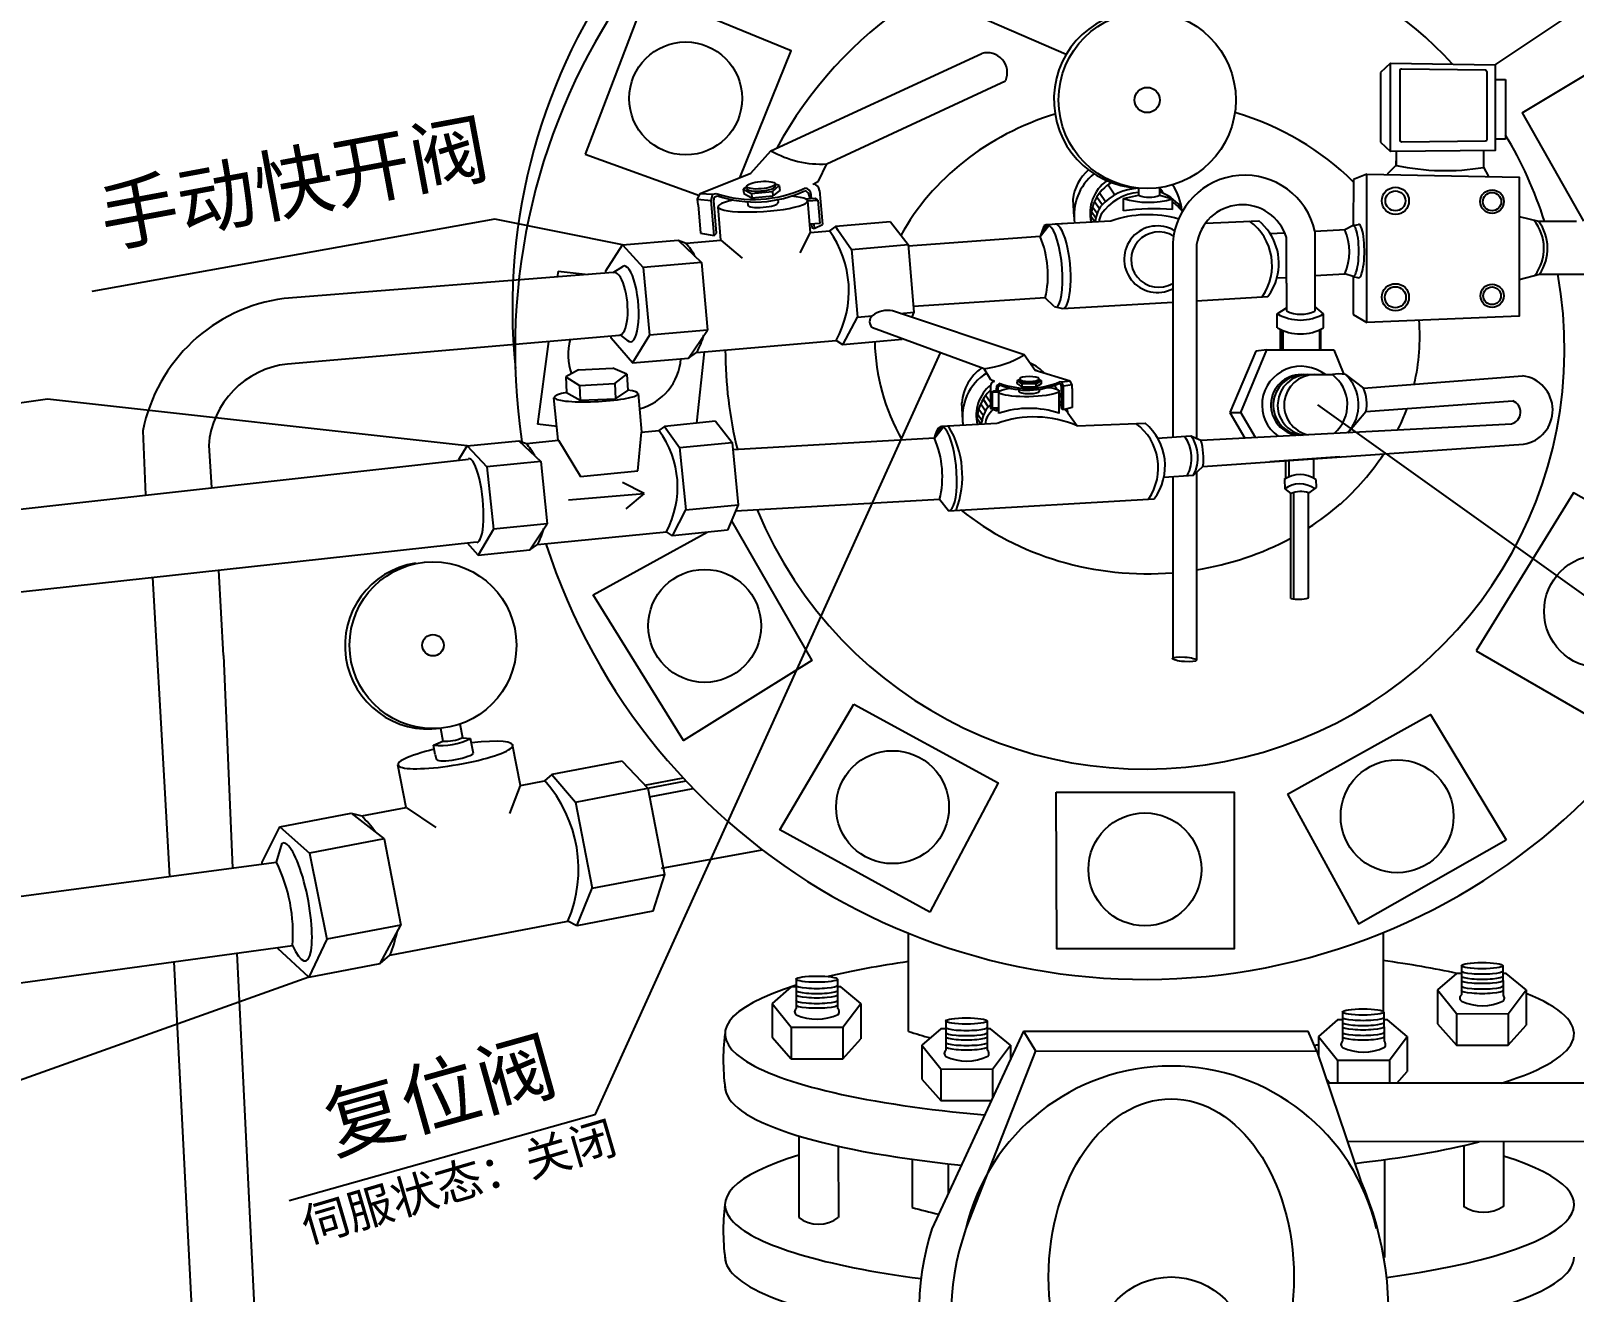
# Model space of a CAD drawing. Header units: millimetres. Extents: x 270980 to 377517, y 122245 to 152875.
# Drawn here: x 298111 to 308825, y 132205 to 140959 of the extents above; entities that cross this region are included whole.
import ezdxf

# ---------------------------------------------------------------- set-up
doc = ezdxf.new("R2010")
doc.units = ezdxf.units.MM
doc.styles.get("Standard").update_dxf_attribs({"font": 'arial.ttf'})

msp = doc.modelspace()

# ---------------------------------------------------------------- linework, layer by layer
at = {"color": 3}
for p, q in [((305298, 140795), (301592, 142411)), ((308277, 140724), (310326, 142093)), ((301333, 139653), (298534, 139151)), ((302218, 139473), (301333, 139653)), ((304424, 138725), (302026, 133436)), ((298226, 138403), (296080, 138090)), ((301141, 138078), (298226, 138403)), ((307044, 138364), (310291, 136041)), ((300040, 134390), (297083, 133334)), ((302026, 133436), (299904, 132838))]:
    msp.add_line(p, q, dxfattribs=at)
for p, q in [((303249, 140127), (304712, 140801)), ((307550, 140735), (307481, 140670)), ((307481, 140670), (307481, 140186)), ((303638, 140035), (304878, 140613)), ((308277, 140622), (308349, 140622)), ((308349, 140622), (308349, 140207)), ((307481, 140186), (307550, 140121)), ((308349, 140207), (308277, 140207)), ((303109, 139971), (303249, 140127)), ((303579, 139915), (303638, 140035)), ((307590, 140026), (307527, 139964)), ((307590, 140121), (307590, 140026)), ((307590, 140026), (307590, 140057)), ((308196, 140128), (308196, 140012)), ((302758, 139830), (303109, 139971)), ((307292, 139928), (307291, 139607)), ((307386, 139965), (307292, 139928)), ((308196, 140012), (308231, 139948)), ((302739, 139791), (302758, 139830)), ((302758, 139830), (302846, 139825)), ((302833, 139781), (302846, 139825)), ((302846, 139825), (302869, 139830)), ((302857, 139806), (302878, 139814)), ((303082, 139877), (303057, 139861)), ((303057, 139861), (303060, 139829)), ((303057, 139861), (303114, 139829)), ((303060, 139829), (303117, 139799)), ((303082, 139865), (303081, 139879)), ((303114, 139829), (303260, 139845)), ((303114, 139829), (303117, 139799)), ((303117, 139799), (303263, 139814)), ((303260, 139845), (303307, 139885)), ((303260, 139845), (303263, 139814)), ((303310, 139851), (303263, 139814)), ((303278, 139899), (303279, 139881)), ((303307, 139885), (303278, 139895)), ((303307, 139885), (303310, 139851)), ((303514, 139813), (303516, 139793)), ((303531, 139794), (303528, 139823)), ((303541, 139895), (303579, 139915)), ((303585, 139850), (303607, 139615)), ((305531, 139833), (305571, 139775)), ((305590, 139890), (305636, 139821)), ((305696, 139796), (305800, 139819)), ((305800, 139867), (305800, 139819)), ((305949, 139819), (305949, 139870)), ((305949, 139819), (306037, 139793)), ((302743, 139751), (302739, 139791)), ((302739, 139791), (302833, 139781)), ((302743, 139751), (302760, 139554)), ((302854, 139538), (302833, 139781)), ((302852, 139781), (302857, 139806)), ((302871, 139555), (302852, 139781)), ((302901, 139506), (302882, 139737)), ((303086, 139772), (303088, 139749)), ((303297, 139787), (303298, 139767)), ((303556, 139796), (303494, 139791)), ((303504, 139779), (303574, 139785)), ((303523, 139560), (303504, 139779)), ((303574, 139785), (303556, 139796)), ((303574, 139785), (303588, 139623)), ((305353, 139668), (305346, 139789)), ((305474, 139705), (305504, 139662)), ((305482, 139738), (305514, 139694)), ((305495, 139775), (305529, 139727)), ((305512, 139806), (305549, 139753)), ((305696, 139710), (305696, 139796)), ((306037, 139719), (306037, 139793)), ((306101, 139712), (306106, 139705)), ((303588, 139623), (303518, 139617)), ((303531, 139618), (303533, 139593)), ((303547, 139620), (303549, 139588)), ((303549, 139588), (303607, 139615)), ((303697, 139601), (303655, 139571)), ((304078, 139634), (303697, 139601)), ((303697, 139601), (303808, 139441)), ((303697, 139601), (303714, 139576)), ((304078, 139634), (304201, 139475)), ((305165, 139612), (305117, 139531)), ((305155, 139610), (305117, 139531)), ((305117, 139531), (305178, 139609)), ((305144, 139604), (305117, 139531)), ((305272, 139620), (305165, 139612)), ((305608, 139639), (305222, 139617)), ((305470, 139673), (305500, 139633)), ((306266, 139625), (306636, 139640)), ((307291, 139607), (307234, 139579)), ((307291, 139607), (307327, 139616)), ((308442, 139670), (308578, 139638)), ((308578, 139638), (308840, 139638)), ((302218, 139473), (302606, 139507)), ((302606, 139507), (302768, 139351)), ((302606, 139507), (302660, 139485)), ((302660, 139485), (302901, 139506)), ((302760, 139554), (302854, 139538)), ((302854, 139538), (302871, 139555)), ((302901, 139506), (303049, 139382)), ((303451, 139418), (303523, 139560)), ((303523, 139560), (303655, 139571)), ((303533, 139593), (303549, 139588)), ((305117, 139531), (304202, 139464)), ((306039, 139490), (306039, 138140)), ((306713, 139553), (306815, 139558)), ((306827, 139208), (306827, 139525)), ((307025, 139569), (307238, 139580)), ((307025, 139569), (307025, 139014)), ((303808, 139441), (304201, 139475)), ((303808, 139441), (303849, 138972)), ((304201, 139475), (304242, 139006)), ((306204, 139476), (306204, 138130)), ((302153, 139281), (299870, 139102)), ((301771, 139291), (301765, 139250)), ((302153, 139281), (302220, 139324)), ((302768, 139351), (302362, 139316)), ((302768, 139351), (302808, 138882)), ((307025, 139260), (307234, 139273)), ((307291, 139255), (307234, 139273)), ((306761, 139244), (306827, 139248)), ((306827, 139208), (306827, 139015)), ((307291, 139255), (307291, 138991)), ((307291, 139255), (307330, 139245)), ((308442, 139233), (308585, 139270)), ((308585, 139270), (308697, 139270)), ((308697, 139270), (309678, 139270)), ((305153, 139105), (304238, 139046)), ((305214, 139045), (305153, 139105)), ((305273, 139032), (306039, 139077)), ((306204, 139086), (306699, 139115)), ((303747, 138780), (303849, 138972)), ((303849, 138972), (303952, 138981)), ((305007, 138710), (304094, 139015)), ((304145, 138998), (304242, 139006)), ((304242, 139006), (304228, 138975)), ((305214, 139045), (305273, 139032)), ((306764, 138995), (306827, 139037)), ((306764, 138898), (306764, 138995)), ((307085, 138995), (307025, 139046)), ((307085, 138898), (307085, 138995)), ((307291, 138991), (307386, 138935)), ((302198, 138845), (299893, 138646)), ((302205, 138847), (302258, 138806)), ((302808, 138882), (302406, 138848)), ((302677, 138688), (302808, 138882)), ((304729, 138614), (303954, 138897)), ((306784, 138887), (306784, 138744)), ((306789, 138885), (306789, 138744)), ((306803, 138879), (306803, 138744)), ((307058, 138884), (307058, 138744)), ((307064, 138887), (307064, 138744)), ((301705, 138803), (301629, 138228)), ((302733, 138727), (303701, 138810)), ((303747, 138780), (303701, 138810)), ((304159, 138816), (303747, 138780)), ((304161, 138821), (304159, 138816)), ((306510, 138309), (306692, 138744)), ((306692, 138744), (306616, 138736)), ((306692, 138744), (307157, 138744)), ((307157, 138744), (307225, 138575)), ((302288, 138654), (302677, 138688)), ((302677, 138688), (302733, 138727)), ((305084, 138602), (305007, 138710)), ((306616, 138736), (306435, 138309)), ((301914, 138606), (301825, 138557)), ((301825, 138557), (301830, 138450)), ((301825, 138557), (301919, 138497)), ((301914, 138606), (302152, 138617)), ((302249, 138576), (302152, 138617)), ((302166, 138512), (302249, 138576)), ((302249, 138576), (302255, 138462)), ((304775, 138537), (304729, 138614)), ((304801, 138526), (304775, 138537)), ((304958, 138533), (304957, 138511)), ((304958, 138533), (304976, 138542)), ((304991, 138509), (304958, 138533)), ((304976, 138544), (304976, 138532)), ((305326, 138528), (305084, 138602)), ((305126, 138532), (305089, 138507)), ((305108, 138533), (305108, 138543)), ((305108, 138541), (305126, 138532)), ((305126, 138532), (305125, 138510)), ((305326, 138528), (305268, 138520)), ((305341, 138503), (305326, 138528)), ((306930, 138573), (307147, 138573)), ((307238, 138573), (307363, 138480)), ((307363, 138480), (308467, 138565)), ((301830, 138450), (301924, 138396)), ((301919, 138497), (302166, 138512)), ((301919, 138497), (301924, 138396)), ((302166, 138512), (302171, 138404)), ((302171, 138404), (302255, 138462)), ((302328, 138441), (302350, 138174)), ((304740, 138429), (304774, 138381)), ((304774, 138494), (304773, 138337)), ((304785, 138451), (304797, 138460)), ((304832, 138451), (304785, 138451)), ((304785, 138451), (304785, 138343)), ((304797, 138460), (304838, 138460)), ((304814, 138460), (304814, 138479)), ((304824, 138474), (304824, 138460)), ((304832, 138304), (304832, 138451)), ((304957, 138511), (304991, 138489)), ((304970, 138468), (304970, 138455)), ((305089, 138507), (304991, 138509)), ((304991, 138509), (304991, 138489)), ((305089, 138487), (304991, 138489)), ((305125, 138510), (305089, 138487)), ((305089, 138507), (305089, 138487)), ((305111, 138471), (305111, 138455)), ((305262, 138507), (305247, 138510)), ((305249, 138304), (305249, 138459)), ((305268, 138520), (305252, 138522)), ((305267, 138490), (305262, 138507)), ((305267, 138339), (305267, 138490)), ((305279, 138492), (305268, 138520)), ((305341, 138503), (305279, 138492)), ((305279, 138328), (305279, 138492)), ((305341, 138477), (305341, 138503)), ((305341, 138477), (305341, 138344)), ((301773, 138117), (301743, 138413)), ((301924, 138396), (302171, 138404)), ((304580, 138256), (304573, 138378)), ((304692, 138334), (304724, 138290)), ((304705, 138371), (304739, 138322)), ((304722, 138402), (304758, 138349)), ((304813, 138322), (304773, 138337)), ((304785, 138343), (304832, 138343)), ((304813, 138343), (304813, 138322)), ((304813, 138322), (304824, 138326)), ((304824, 138343), (304824, 138326)), ((305279, 138328), (305267, 138339)), ((305341, 138344), (305279, 138328)), ((306435, 138309), (306510, 138309)), ((306435, 138309), (306539, 138133)), ((306612, 138137), (306510, 138309)), ((307253, 138170), (307379, 138316)), ((307379, 138316), (308398, 138390)), ((302511, 138214), (302471, 138186)), ((302863, 138249), (302511, 138214)), ((302511, 138214), (302615, 138067)), ((302511, 138214), (302527, 138192)), ((302863, 138249), (302979, 138103)), ((304432, 138213), (304384, 138131)), ((304420, 138209), (304384, 138131)), ((304384, 138131), (304445, 138209)), ((304818, 138234), (304432, 138213)), ((304680, 138269), (304709, 138228)), ((304684, 138300), (304714, 138257)), ((305310, 138308), (305375, 138218)), ((305375, 138218), (305846, 138236)), ((306233, 138118), (308390, 138231)), ((298888, 138183), (298907, 137738)), ((301141, 138078), (301500, 138114)), ((301500, 138114), (301652, 137971)), ((301500, 138114), (301551, 138095)), ((301551, 138095), (301774, 138117)), ((301774, 138117), (301926, 137865)), ((302324, 137905), (302350, 138174)), ((302350, 138174), (302471, 138186)), ((302615, 138067), (302979, 138103)), ((302979, 138103), (303022, 137670)), ((304384, 138131), (302984, 138051)), ((304406, 138194), (304384, 138131)), ((305933, 138132), (306164, 138148)), ((306164, 138148), (306233, 138118)), ((299346, 138082), (299365, 137789)), ((302615, 138067), (302658, 137634)), ((306248, 137936), (308474, 138090)), ((307198, 138002), (306713, 137968)), ((307018, 137855), (307017, 137989)), ((301150, 137984), (296850, 137506)), ((301652, 137971), (301276, 137934)), ((301652, 137971), (301695, 137538)), ((301926, 137865), (302324, 137905)), ((306182, 137876), (306248, 137936)), ((306204, 137896), (306204, 136593)), ((306822, 137976), (306822, 137852)), ((306847, 137864), (306847, 137977)), ((302369, 137748), (302218, 137824)), ((305977, 137862), (306182, 137876)), ((306039, 137866), (306039, 136608)), ((306813, 137846), (306816, 137780)), ((306816, 137780), (306859, 137747)), ((307035, 137790), (306981, 137751)), ((307032, 137846), (307035, 137790)), ((301844, 137704), (302369, 137748)), ((302369, 137748), (302242, 137641)), ((302658, 137634), (303022, 137670)), ((303022, 137670), (302947, 137493)), ((304419, 137706), (303005, 137625)), ((304482, 137627), (304419, 137706)), ((304482, 137627), (305909, 137711)), ((306858, 137020), (306859, 137747)), ((306876, 137753), (306876, 137017)), ((306980, 137023), (306981, 137751)), ((302566, 137455), (302658, 137634)), ((301695, 137538), (301323, 137501)), ((301576, 137356), (301695, 137538)), ((301628, 137393), (302523, 137482)), ((302566, 137455), (302523, 137482)), ((302947, 137493), (302566, 137455)), ((301206, 137409), (297288, 136980)), ((301216, 137321), (301576, 137356)), ((301576, 137356), (301628, 137393)), ((298956, 137166), (299037, 135749)), ((299449, 136624), (299416, 137216)), ((299449, 136624), (299512, 135149)), ((300955, 136119), (300972, 136029)), ((301109, 136053), (301092, 136148)), ((300906, 136001), (300972, 136029)), ((300919, 135937), (300906, 136001)), ((301109, 136053), (301164, 136048)), ((301184, 135944), (301164, 136048)), ((301511, 135721), (301456, 136004)), ((300717, 135569), (300660, 135864)), ((300919, 135937), (300924, 135907)), ((302216, 135891), (301729, 135798)), ((302216, 135891), (302395, 135702)), ((299037, 135749), (299073, 135090)), ((301511, 135721), (301678, 135754)), ((301729, 135798), (301678, 135754)), ((301729, 135798), (301893, 135606)), ((301729, 135798), (301754, 135768)), ((302374, 135724), (302639, 135775)), ((302395, 135702), (302660, 135753)), ((301436, 135528), (301511, 135721)), ((301893, 135606), (302395, 135702)), ((302395, 135702), (302510, 135104)), ((302406, 135643), (302710, 135700)), ((299840, 135435), (300336, 135530)), ((300336, 135530), (300565, 135351)), ((300336, 135530), (300408, 135510)), ((300408, 135510), (300717, 135569)), ((300717, 135569), (300923, 135429)), ((301893, 135606), (302008, 135008)), ((299817, 135189), (299855, 135320)), ((300565, 135351), (300046, 135252)), ((300565, 135351), (300680, 134753)), ((302490, 135147), (303189, 135275)), ((297552, 134888), (299817, 135189)), ((302008, 135008), (302510, 135104)), ((302510, 135104), (302429, 134848)), ((301902, 134747), (302008, 135008)), ((300604, 134543), (301840, 134779)), ((301902, 134747), (301840, 134779)), ((302429, 134848), (301902, 134747)), ((300680, 134753), (300166, 134655)), ((300536, 134485), (300680, 134753)), ((304204, 134014), (304204, 134696)), ((307498, 134701), (307498, 134155)), ((297574, 134287), (299928, 134610)), ((299104, 134497), (299245, 131761)), ((299541, 134557), (299677, 131792)), ((300040, 134390), (300536, 134485)), ((300536, 134485), (300604, 134543)), ((308042, 134471), (308042, 134268)), ((308329, 134471), (308331, 134268)), ((303424, 134377), (303424, 134174)), ((303710, 134377), (303712, 134174)), ((308009, 134417), (307876, 134302)), ((308042, 134417), (308009, 134417)), ((308353, 134417), (308329, 134417)), ((308492, 134302), (308353, 134417)), ((303390, 134323), (303258, 134208)), ((303424, 134323), (303390, 134323)), ((303735, 134323), (303711, 134323)), ((303873, 134208), (303735, 134323)), ((307876, 134302), (307876, 134068)), ((307876, 134302), (308009, 134138)), ((308367, 134137), (308492, 134302)), ((308492, 134302), (308492, 134058)), ((303258, 134208), (303258, 133974)), ((303258, 134208), (303390, 134044)), ((303749, 134043), (303873, 134208)), ((303873, 134208), (303873, 133964)), ((307217, 134149), (307217, 133946)), ((307503, 134149), (307505, 133946)), ((308009, 134138), (308367, 134137)), ((308009, 134138), (308009, 133918)), ((308367, 134137), (308367, 133918)), ((303390, 134044), (303749, 134043)), ((303390, 134044), (303390, 133824)), ((303749, 134043), (303749, 133824)), ((304429, 134033), (304297, 133918)), ((304463, 134033), (304429, 134033)), ((304463, 134087), (304463, 133884)), ((304750, 134087), (304751, 133884)), ((304774, 134033), (304750, 134033)), ((304912, 133918), (304774, 134033)), ((307183, 134095), (307051, 133980)), ((307217, 134095), (307183, 134095)), ((307528, 134095), (307504, 134095)), ((307666, 133980), (307528, 134095)), ((307876, 134068), (308009, 133918)), ((308367, 133918), (308492, 134058)), ((303258, 133974), (303390, 133824)), ((303749, 133824), (303873, 133964)), ((304297, 133918), (304297, 133684)), ((304297, 133918), (304429, 133754)), ((305003, 134017), (304368, 132650)), ((304788, 133753), (304912, 133918)), ((304912, 133918), (304912, 133821)), ((305003, 134017), (305085, 133879)), ((307039, 133878), (306979, 134017)), ((307051, 133980), (307051, 133844)), ((307051, 133980), (307183, 133816)), ((307542, 133815), (307666, 133980)), ((307666, 133980), (307666, 133736)), ((308009, 133918), (308367, 133918)), ((303390, 133824), (303749, 133824)), ((305085, 133879), (304602, 132647)), ((305085, 133879), (307039, 133878)), ((307039, 133878), (307342, 132983)), ((307183, 133816), (307542, 133815)), ((307183, 133816), (307183, 133656)), ((307542, 133815), (307542, 133656)), ((304429, 133754), (304788, 133753)), ((304429, 133754), (304429, 133534)), ((304788, 133753), (304788, 133554)), ((307595, 133656), (307666, 133736)), ((304297, 133684), (304429, 133534)), ((307104, 133686), (307130, 133656)), ((309415, 133656), (307114, 133656)), ((304429, 133534), (304779, 133534)), ((303442, 133289), (303442, 132723)), ((303716, 133218), (303717, 132723)), ((309412, 133247), (307252, 133250)), ((308058, 133222), (308058, 132800)), ((308335, 133248), (308335, 132800)), ((304229, 133127), (304229, 132793)), ((304481, 132893), (304481, 133096)), ((307509, 133125), (307509, 132445))]:
    msp.add_line(p, q)
at = {"color": 7}
msp.add_line((305003, 134017), (306979, 134017), dxfattribs=at)
for points in [[(303032, 139940), (303389, 140821), (302390, 141232), (301959, 140103)], [(308463, 140391), (309412, 140958)], [(308463, 140391), (308890, 139638)], [(301959, 140103), (302752, 139817)], [(302104, 139277), (302103, 139293), (302218, 139473)], [(302218, 139473), (302362, 139316), (302406, 138848), (302288, 138654), (302140, 138825), (302139, 138840)], [(301771, 139291), (301980, 139267)], [(302785, 138731), (302733, 138236)], [(301764, 138214), (301629, 138228)], [(301083, 137984), (301141, 138078)], [(301141, 138078), (301276, 137934), (301323, 137501), (301216, 137321), (301143, 137403)], [(308145, 136657), (309126, 136090), (309783, 137209), (308821, 137752), (308145, 136657)], [(302975, 137559), (303533, 136589), (302643, 136034), (302015, 137045)], [(302015, 137045), (302806, 137479)], [(303310, 135414), (303825, 136285)], [(303825, 136285), (304827, 135739), (304351, 134841)], [(306835, 135661), (307828, 136213), (308352, 135345)], [(305229, 135676), (306464, 135676), (306464, 134587), (305234, 134587), (305229, 135676)], [(306835, 135661), (307328, 134761), (308352, 135345)], [(299718, 135176), (299716, 135188), (299840, 135435)], [(299840, 135435), (300046, 135252), (300166, 134655), (300040, 134390), (299826, 134590), (299825, 134596)], [(304351, 134841), (303310, 135414), (303310, 135414)]]:
    msp.add_lwpolyline(points)
for points in [[(307550, 140735), (308277, 140724), (308277, 140128), (307550, 140121)], [(307386, 139965), (308442, 139944), (308442, 138979), (307386, 138935)]]:
    msp.add_lwpolyline(points, close=True)
msp.add_lwpolyline([(307628, 140696), (308206, 140688, -0.266085), (308219, 140676), (308219, 140205, -0.4115), (308207, 140193), (307628, 140187, -0.416932), (307616, 140199), (307616, 140684, -0.418591)], format="xyb", close=True)
for centre, radius in [((305861, 140479), 615), ((302657, 140490), 392), ((305861, 140479), 87.5), ((307584, 139779), 94.3), ((307584, 139779), 69.2), ((308255, 139774), 81.8), ((308255, 139774), 63.4), ((307584, 139110), 94.3), ((307584, 139110), 73.3), ((308255, 139120), 80.6), ((308255, 139120), 61.3), ((300903, 136695), 579), ((309008, 136930), 392), ((302789, 136829), 392), ((300903, 136695), 74.3), ((304093, 135571), 392), ((307596, 135508), 392), ((305845, 135139), 392), ((306028, 131781), 529)]:
    msp.add_circle(centre, radius)
for centre, radius, start, end in [((305596, 139029), 4142, 102.3037, 185.7223), ((305845, 138748), 4372, 16.8394, 188.44), ((305845, 138748), 2913, 42.8433, 151.336), ((305828, 140482), 615, 87.9573, 267.4455), ((304751, 140668), 139, 336.9207, 106.1681), ((305845, 138748), 2913, 17.7839, 30.7324), ((303599, 140738), 704, 240.1879, 273.1627), ((307930, 141586), 1597, 257.7083, 279.6023), ((305663, 139752), 320, 130.989, 173.4221), ((305728, 139677), 375, 129.329, 187.7664), ((305737, 139694), 273, 124.8672, 193.232), ((306538, 139457), 500, 12.8682, 176.2902), ((303128, 140641), 852, 252.31, 294.6786), ((303137, 140573), 802, 251.1441, 295.5428), ((303482, 139821), 46.7, 2.6457, 87.7905), ((303472, 139808), 42.7, 7.1638, 74.1677), ((303540, 139850), 45.2, 0.8491, 89.143), ((305757, 139657), 287, 120.0209, 185.137), ((305815, 139499), 368, 92.2578, 138.2894), ((305831, 139489), 350, 95.048, 145.5384), ((305763, 139679), 273, 123.7754, 129.2815), ((305875, 139993), 189, 246.8695, 293.1305), ((305737, 139694), 273, 30.2388, 39.1311), ((305815, 139499), 368, 41.9951, 68.6414), ((305728, 139677), 375, 5.3395, 34.4533), ((305742, 139608), 244, 146.0261, 174.0937), ((305871, 140360), 591, 252.7041, 286.2791), ((305914, 137902), 1822, 86.1309, 96.8938), ((305831, 139489), 350, 39.5907, 53.9229), ((306039, 139709), 61.3, 3.3575, 36.7464), ((306521, 139432), 320, 16.862, 172.1296), ((305166, 139579), 33.6, 90.822, 129.8726), ((305733, 139598), 211, 154.8621, 170.0357), ((305866, 138916), 767, 73.7977, 109.6275), ((305932, 139374), 231, 58.8364, 297.6557), ((306348, 139331), 380, 325.0131, 53.8769), ((306391, 139345), 384, 344.7733, 50.358), ((308304, 139449), 311, 323.0651, 39.1076), ((308330, 139449), 311, 324.9572, 37.3455), ((303077, 139154), 713, 331.1669, 35.8418), ((304494, 139265), 678, 346.3873, 23.1284), ((305941, 139371), 192, 57.6213, 300.7079), ((306877, 139426), 388, 336.8089, 23.1911), ((302131, 139051), 684, 30.0979, 39.4056), ((305845, 138748), 4372, 197.9778, 6.8563), ((305845, 138748), 2913, 202.4938, 10.3218), ((306391, 139345), 384, 323.3121, 344.7733), ((300019, 137959), 1152, 97.4146, 168.815), ((303991, 138940), 56.9, 134.0392, 228.9878), ((304058, 138853), 166, 77.2265, 129.6164), ((306925, 139278), 326, 240.5021, 299.4979), ((306928, 139223), 231, 244.2267, 294.8655), ((302131, 139051), 684, 331.715, 342.5893), ((306925, 139181), 326, 240.5021, 299.4979), ((302233, 138713), 392, 164.8038, 200.0718), ((305845, 138748), 2913, 180.0851, 193.8002), ((299959, 138035), 615, 96.201, 175.6146), ((302233, 138713), 392, 285.3637, 355.7016), ((304639, 139326), 718, 277.1549, 300.8729), ((304909, 138346), 337, 44.214, 65.7299), ((304909, 138346), 337, 125.7388, 174.6301), ((304934, 138281), 356, 121.697, 189.5863), ((304804, 138496), 30.2, 95.8001, 184.0939), ((304934, 138281), 356, 62.9984, 65.3447), ((307192, 138314), 264, 80.0924, 99.9076), ((306990, 138364), 261, 310.94, 53.195), ((307044, 138364), 285, 316.9743, 47.2028), ((308436, 138327), 240, 279.1595, 82.5379), ((304947, 138289), 273, 129.1162, 193.232), ((304966, 138252), 287, 132.1479, 185.137), ((304845, 138480), 31.2, 97.1525, 182.2973), ((304852, 138472), 28.5, 110.7754, 177.7792), ((305033, 139047), 569, 250.2645, 292.633), ((305031, 139001), 536, 249.4002, 293.799), ((304934, 138281), 356, 32.5067, 37.5052), ((304934, 138281), 356, 20.7837, 27.6962), ((307098, 138370), 287, 349.0118, 22.4398), ((304952, 138203), 244, 146.0261, 174.0937), ((305025, 138095), 368, 133.019, 138.2894), ((305041, 138085), 350, 135.565, 145.5384), ((305041, 137691), 648, 71.2114, 108.7817), ((305025, 138095), 368, 48.9222, 52.4461), ((305041, 138085), 350, 49.8026, 53.4568), ((305041, 138085), 350, 39.5907, 44.7128), ((305249, 138304), 61.3, 3.3575, 29.524), ((308369, 138312), 83.3, 284.5264, 69.6016), ((303900, 137868), 678, 339.4485, 30.8071), ((304943, 138193), 211, 154.8621, 170.0357), ((305076, 137512), 767, 67.0083, 109.6275), ((305558, 137927), 380, 325.0131, 53.8769), ((305601, 137940), 384, 323.3121, 50.358), ((306006, 139010), 1793, 332.6735, 334.7988), ((301066, 137686), 634, 30.8228, 40.1305), ((301941, 137793), 660, 331.8918, 36.5667), ((303761, 137865), 678, 346.3873, 23.1284), ((305919, 137995), 251, 330.9443, 36.7393), ((305963, 137998), 251, 330.9443, 36.7393), ((305833, 137993), 419, 352.2462, 17.4142), ((306006, 139010), 1793, 311.8508, 326.5776), ((306922, 137685), 194, 55.6748, 124.3002), ((306920, 137638), 176, 54.8783, 126.1504), ((306925, 137604), 158, 69.005, 114.8092), ((301066, 137686), 634, 332.4399, 343.3142), ((300871, 136692), 579, 98.8105, 278.2986), ((306913, 137276), 262, 257.7265, 284.8008), ((300957, 136451), 453, 263.5572, 297.1323), ((300992, 136317), 288, 265.9344, 293.9905), ((300990, 135139), 923, 337.077, 41.7519), ((299785, 134880), 886, 36.008, 45.3157), ((298791, 134692), 1140, 355.873, 25.8389), ((299785, 134880), 886, 337.6251, 348.4994), ((308060, 134246), 28.7, 129.1476, 230.8524), ((308310, 134245), 31.1, 321.8729, 48.8814), ((303442, 134152), 28.7, 129.1476, 230.8524), ((303568, 134445), 346, 245.3922, 295.3397), ((303692, 134151), 31.1, 321.8729, 48.8814), ((308187, 134539), 346, 245.3922, 295.3397), ((304332, 133815), 1414, 172.5962, 188.8783), ((305791, 139141), 5367, 252.7976, 254.4987), ((305791, 139141), 5367, 283.2596, 283.5736), ((307235, 133924), 28.7, 129.1476, 230.8524), ((307485, 133923), 31.1, 321.8729, 48.8814), ((304481, 133862), 28.7, 129.1476, 230.8524), ((304607, 134155), 346, 245.3922, 295.3397), ((304731, 133861), 31.1, 321.8729, 48.8814), ((305791, 139141), 5367, 260.5765, 260.6952), ((307361, 134217), 346, 245.3922, 295.3397), ((306028, 132309), 1465, 13.3359, 166.6641), ((305210, 132051), 2327, 320.0406, 23.6199), ((304332, 132630), 1414, 172.5962, 188.8783), ((305919, 139045), 6477, 254.8719, 256.552), ((308196, 133015), 255, 237.1185, 302.8815), ((303579, 132905), 228, 232.9386, 307.0614), ((306164, 132072), 1887, 162.1534, 236.269), ((306405, 132025), 1907, 160.9426, 236.2659), ((307363, 132721), 313, 296.7981, 297.8767)]:
    msp.add_arc(centre, radius, start, end)
for centre, major_axis, ratio, start_param, end_param in [((305861, 138835), (-1892, 0), 0.868853, 5.057855, 5.840388), ((305861, 138835), (-1892, 0), 0.868853, 3.855475, 4.384937), ((303193, 139758), (311, 20), 0.168378, 2.282235, 7.156083), ((303181, 139873), (98.3, 8.5), 0.258023, 3.122741, 6.283185), ((303193, 139758), (105, 9), 0.226654, 3.141593, 6.283185), ((305190, 139320), (26, -293), 0.271382, 6.558764, 9.409115), ((305247, 139324), (26, -293), 0.27132, 6.287389, 9.495765), ((307291, 139431), (0, -176), 0.219664, 6.281666, 9.426298), ((307330, 139431), (0, -185), 0.20834, 6.285056, 9.498464), ((302178, 139064), (19, -218), 0.342869, 6.260405, 9.50571), ((302253, 139064), (23, -263), 0.284443, 5.98801, 9.558158), ((305861, 138835), (-1892, 0), 0.868853, 2.940929, 3.212081), ((305861, 138835), (-1892, 0), 0.868853, 6.304409, 6.73332), ((306930, 138362), (272, 0), 0.988273, 7.184586, 10.365488), ((306930, 138362), (0, 211), 0.999267, 6.283185, 9.336846), ((306930, 138362), (0, 211), 1, 6.283185, 9.33687), ((306930, 138362), (0, 211), 1, 6.283185, 9.33687), ((306947, 138362), (0, 211), 0.999267, 6.283185, 9.310709), ((306977, 138362), (0, 211), 0.999267, 6.283185, 9.270556), ((307022, 138362), (0, 211), 0.999267, 6.283185, 9.222653), ((302035, 138428), (291, 13), 0.144612, 2.334652, 6.995899), ((305861, 138835), (-1892, 0), 0.868853, 2.77603, 2.834571), ((304456, 137920), (26, -293), 0.27132, 6.287365, 10.165192), ((306930, 138362), (0, 211), 1, 3.33103, 3.331081), ((301179, 137700), (29, -291), 0.238503, 6.264669, 9.427217), ((305861, 138835), (-1892, 0), 0.868853, 8.487075, 8.641759), ((305861, 138835), (-1892, 0), 0.868853, 7.101432, 7.948183), ((305861, 138835), (-1892, 0), 0.868853, 8.035457, 8.408826), ((301059, 135933), (398, 68), 0.168378, 1.920134, 7.543301), ((301059, 135933), (135, 26), 0.226654, 3.141593, 5.860171), ((299940, 134913), (78, -409), 0.233567, 5.497811, 9.494326), ((305877, 133997), (2947, 0), 0.20678, 2.174609, 2.429307), ((305877, 133997), (2947, 0), 0.20678, 0.760973, 0.988628), ((308186, 134399), (-144, 0), 0.151554, 0, 3.141593), ((308186, 134370), (-144, 0), 0.151193, 0, 3.141593), ((308186, 134435), (-143, 0), 0.152139, 0, 3.141593), ((305877, 133997), (2947, 0), 0.20678, 2.554371, 4.313568), ((303567, 134299), (-144, 0), 0.151554, 0, 3.141593), ((303567, 134270), (-144, 0), 0.151193, 0, 3.141593), ((303567, 134335), (-143, 0), 0.152139, 0, 3.141593), ((308186, 134300), (-145, 0), 0.150538, 0, 3.141593), ((308186, 134331), (-145, 0), 0.15083, 0, 3.141593), ((305877, 133997), (2947, 0), 0.20678, 5.689672, 6.763226), ((303567, 134199), (-145, 0), 0.150538, 0, 3.141593), ((303567, 134231), (-145, 0), 0.15083, 0, 3.141593), ((304607, 134043), (-143, 0), 0.152139, 0, 3.141593), ((307360, 134113), (-143, 0), 0.152139, 0, 3.141593), ((307360, 134077), (-143, 0), 0.152126, 0, 3.141593), ((307360, 134048), (-143, 0), 0.152117, 0, 3.141593), ((304607, 134007), (-144, 0), 0.151554, 0, 3.141593), ((304607, 133978), (-144, 0), 0.151193, 0, 3.141593), ((304607, 133939), (-145, 0), 0.15083, 0, 3.141593), ((307360, 134009), (-143, 0), 0.152109, 0, 3.141593), ((307360, 133978), (-143, 0), 0.152102, 0, 3.141593), ((304607, 133908), (-145, 0), 0.150538, 0, 3.141593), ((305877, 133632), (2947, 0), 0.20678, 3.141593, 4.25305), ((305877, 133632), (2947, 0), 0.20678, 5.217242, 5.601662), ((305877, 132812), (2947, 0), 0.20678, 2.543376, 4.143996), ((305877, 132812), (2947, 0), 0.20678, 5.304778, 6.868075), ((305877, 132448), (2947, 0), 0.20678, 3.141593, 4.140454), ((305877, 132448), (2947, 0), 0.20678, 5.309536, 6.283185)]:
    msp.add_ellipse(centre, major_axis=major_axis, ratio=ratio, start_param=start_param, end_param=end_param)
for centre, major_axis, ratio in [((303180, 139888), (98.6, 8.5), 0.257394), ((306120, 136597), (-84.3, 6.6), 0.186966), ((308186, 134471), (-143, 0), 0.152139), ((303567, 134377), (-143, 0), 0.152139), ((307360, 134149), (-143, 0), 0.152139), ((304606, 134087), (-143, 0), 0.152139), ((306028, 132309), (0, 1237), 0.688157)]:
    msp.add_ellipse(centre, major_axis=major_axis, ratio=ratio)
at = {"extrusion": (0, 0, -1)}
msp.add_ellipse((305042, 138543), major_axis=(-66.1, 0), ratio=0.257394, dxfattribs=at)
for centre, major_axis, ratio, start_param, end_param in [((305042, 138533), (-65.9, 0), 0.258023, 3.122741, 6.283185), ((305041, 138455), (-208, -4), 0.168378, 2.282235, 7.156083), ((305041, 138455), (-70.7, 0), 0.226654, 3.141593, 6.283185)]:
    msp.add_ellipse(centre, major_axis=major_axis, ratio=ratio, start_param=start_param, end_param=end_param, dxfattribs=at)

# ---------------------------------------------------------------- texts
at = {"attachment_point": 1}
for s, width, gutter_width, heights, insert, char_height, rotation in [('{\\fSimSun|b0|i0|c134|p2;手动快开阀}', 2739.61, 12.5, [0], (298558, 139852), 400, 10.5553), ('{\\fSimSun|b0|i0|c134|p2;复位阀}', 2149.79, 12.5, [0], (300109, 133548), 400, 15.6798), ('{\\fSimSun|b0|i0|c134|p2;伺服状态：关闭}', 2420.7, 7.38, [341], (299968, 132769), 236.02, 16.3435)]:
    msp.add_mtext_dynamic_manual_height_columns(s, width=width, gutter_width=gutter_width, heights=heights, dxfattribs=dict(at, insert=insert, char_height=char_height, rotation=rotation))

doc.saveas('drawing.dxf')
